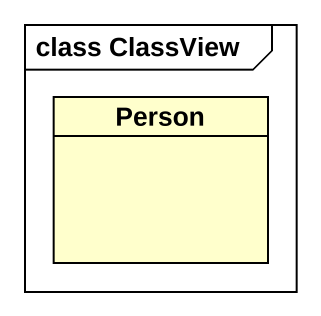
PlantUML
@startuml
mainframe class ClassView
hide circle
hide empty members
class "Person" as Person_
@enduml
